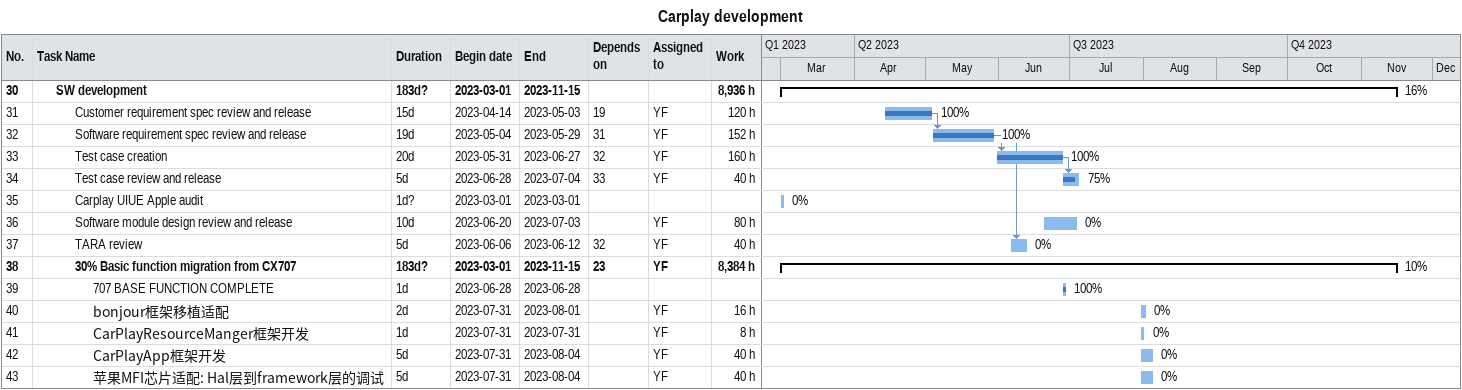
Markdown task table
Carplay development

| ID | Level | Task | Duration | Start | Finish | Predecessors | Resources | % complete | Work (h) |
|---|---|---|---|---|---|---|---|---|---|
| 30 | 2 | **SW development** | 183d? | 2023-03-01 | 2023-11-15 |  |  | 16 | 8936 |
| 31 | 3 | Customer requirement spec review and release | 15d | 2023-04-14 | 2023-05-03 | 19 | YF | 100 | 120 |
| 32 | 3 | Software requirement spec review and release | 19d | 2023-05-04 | 2023-05-29 | 31 | YF | 100 | 152 |
| 33 | 3 | Test case creation | 20d | 2023-05-31 | 2023-06-27 | 32 | YF | 100 | 160 |
| 34 | 3 | Test case review and release | 5d | 2023-06-28 | 2023-07-04 | 33 | YF | 75 | 40 |
| 35 | 3 | Carplay UIUE Apple audit | 1d? | 2023-03-01 | 2023-03-01 |  |  | 0 |  |
| 36 | 3 | Software module design review and release | 10d | 2023-06-20 | 2023-07-03 |  | YF | 0 | 80 |
| 37 | 3 | TARA review | 5d | 2023-06-06 | 2023-06-12 | 32 | YF | 0 | 40 |
| 38 | 3 | **30% Basic function migration from CX707** | 183d? | 2023-03-01 | 2023-11-15 | 23 | YF | 10 | 8384 |
| 39 | 4 | 707 BASE FUNCTION COMPLETE | 1d | 2023-06-28 | 2023-06-28 |  |  | 100 |  |
| 40 | 4 | bonjour框架移植适配 | 2d | 2023-07-31 | 2023-08-01 |  | YF | 0 | 16 |
| 41 | 4 | CarPlayResourceManger框架开发 | 1d | 2023-07-31 | 2023-07-31 |  | YF | 0 | 8 |
| 42 | 4 | CarPlayApp框架开发 | 5d | 2023-07-31 | 2023-08-04 |  | YF | 0 | 40 |
| 43 | 4 | 苹果MFI芯片适配: Hal层到framework层的调试 | 5d | 2023-07-31 | 2023-08-04 |  | YF | 0 | 40 |
